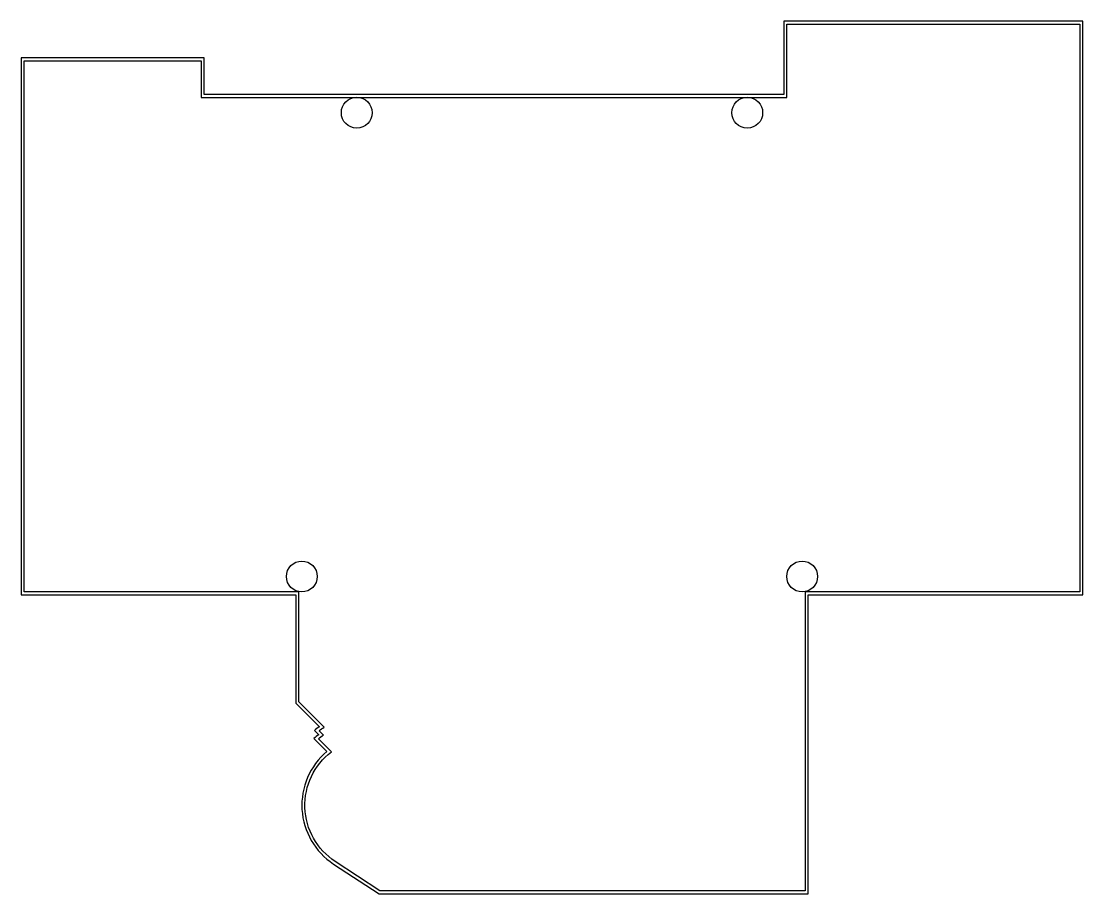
# Model space of a CAD drawing. Header units: millimetres. Extents: x -43.5 to 43.5, y -67 to 4.5.
import ezdxf

# ---------------------------------------------------------------- set-up
doc = ezdxf.new("R2010")
doc.units = ezdxf.units.MM
doc.layers.get('0').update_dxf_attribs({"linetype": 'CONTINUOUS'})

msp = doc.modelspace()

# ---------------------------------------------------------------- linework, layer by layer
for p, q in [((43.5, 4.5), (19, 4.5)), ((19, 4.5), (19, -1.5)), ((43.5, -42.5), (43.5, 4.5)), ((-28.5, 1.5), (-43.5, 1.5)), ((-43.5, 1.5), (-43.5, -42.5)), ((-28.5, -1.5), (-28.5, 1.5)), ((19, -1.5), (-28.5, -1.5)), ((-43.5, -42.5), (-21, -42.5)), ((-21, -42.5), (-21, -51.379)), ((21, -67), (21, -42.5)), ((21, -42.5), (43.5, -42.5)), ((-21, -51.379), (-19.066, -53.313)), ((-19.477, -53.609), (-19.12, -53.965)), ((-19.511, -54.282), (-18.447, -55.346)), ((-17.898, -64.562), (-14.172, -67)), ((-14.172, -67), (-11, -67)), ((-11, -67), (21, -67))]:
    msp.add_line(p, q)
msp.add_lwpolyline([(20.75, -66.75), (-11, -66.75), (-14.097, -66.75), (-17.761, -64.352, -0.518569), (-18.072, -55.367), (-19.141, -54.298, -0.018048), (-18.736, -53.996), (-19.095, -53.637, -0.017016), (-18.669, -53.356), (-20.75, -51.275), (-20.75, -42.25), (-43.25, -42.25), (-43.25, 1.25), (-28.75, 1.25), (-28.75, -1.75), (19.25, -1.75), (19.25, 4.25), (43.25, 4.25), (43.25, -42.25), (20.75, -42.25)], format="xyb", close=True)
for centre, radius in [((-16, -3), 1.264), ((16, -3), 1.264), ((-20.5, -41), 1.265), ((20.5, -41), 1.264)]:
    msp.add_circle(centre, radius)
for radius, start, end in [(7.75, 123.84006, 127.58633), (7.25, 127.07186, 131.04543), (5.75, 130.01146, 236.80193)]:
    msp.add_arc((-14.75, -59.75), radius, start, end)

doc.saveas('drawing.dxf')
